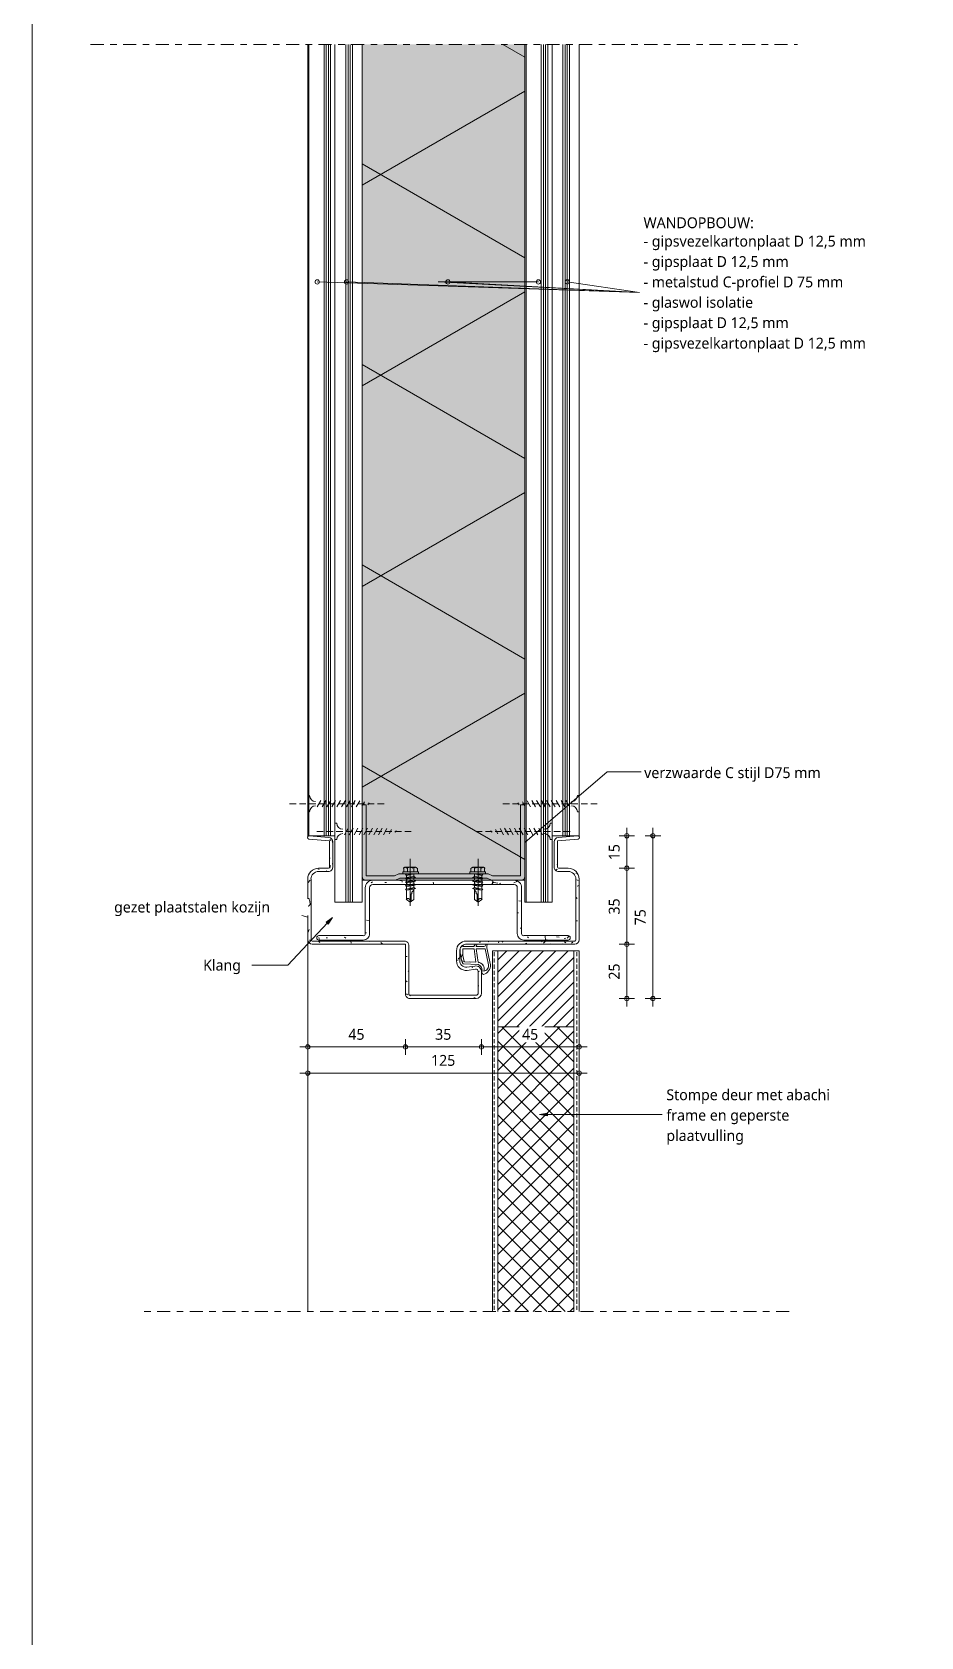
# Model space of a CAD drawing. Header units: millimetres. Extents: x 32900 to 38291, y -18988 to 4133.
# Drawn here: x 37280 to 37689, y -119 to 620 of the extents above; entities that cross this region are included whole.
import ezdxf

# ---------------------------------------------------------------- set-up
doc = ezdxf.new("R2010")
doc.units = ezdxf.units.MM
doc.linetypes.add('MV_center', pattern=[15, 6, -3, 3, -3])
doc.linetypes.add('MV_hidden_2', pattern=[4.5, 3, -1.5])
for name, color, linetype, lineweight in [('A-ANNO-DIMS', 211, 'Continuous', 13), ('A-ANNO-DIMS-2', 211, 'Continuous', 13), ('A-ANNO-IDEN', 131, 'Continuous', 18), ('A-ANNO-NOTE', 131, 'Continuous', 18), ('A-DETL', 90, 'Continuous', 13), ('A-DETL-GENF', 92, 'Continuous', 18), ('A-DETL-THIN', 151, 'Continuous', 18), ('G-ANNO-TEXT', 231, 'Continuous', 13), ('STANDARD', 50, 'Continuous', 25)]:
    doc.layers.add(name, color=color, linetype=linetype, lineweight=lineweight)
doc.styles.add('Segoe UI', font='segoeui.ttf', dxfattribs={"height": 5})
doc.styles.add('Segoe UI_B', font='segoeui.ttf', dxfattribs={"height": 5})
doc.dimstyles.new('2_5_mm_3', dxfattribs={"dimscale": 304.8, "dimtxt": 5.23682, "dimasz": 0.006562, "dimexe": 0.011811, "dimexo": 0.0625, "dimgap": 0.005906, "dimtad": 1, "dimdec": 0, "dimzin": 0, "dimdsep": 46, "dimtxsty": 'Segoe UI', "dimblk1": 'DOTBLANK', "dimblk2": 'DOTBLANK', "dimsah": 1, "dimcen": 0.09, "dimdle": 0.011811, "dimazin": 0, "dimtfac": 1, "dimtdec": 4, "dimtix": 1, "dimtmove": 0, "dimatfit": 3, "dimfxl": 0.011811, "dimfxlon": 1, "dimtvp": 1, "dimtfill": 1, "dimtolj": 1, "dimtzin": 0, "dimarcsym": 2})
pattern_1 = [(90, (4, 0), (-10, 6e-16), []), (90, (5, 0), (-10, 6e-16), []), (90, (6, 0), (-10, 6e-16), []), (90, (7, 0), (-10, 6e-16), [])]
pattern_2 = [(140, (239.35, -37519.975), (1.2751645, 14.5753163), [1.524, -16.764]), (85, (239.35, -37519.975), (-15.284905, -2.819562), [1.219, -13.411]), (190.451, (239.456, -37518.761), (-14.0098403, 11.7557137), [1.295, -14.247]), (136.184, (235.286, -37519.975), (3.363918, 21.686151), [2.286, -25.146]), (186.636, (235.566, -37518.168), (-19.79433, 18.99178), [1.943, -21.371]), (81.184, (235.286, -37519.975), (-19.794098, 18.992058), [1.829, -20.117]), (111, (236.302, -37517.943), (8.1815376, 12.129647), [1.524, -16.764]), (56, (236.302, -37517.943), (-14.7354297, 4.944224), [1.219, -13.411]), (161.451, (236.984, -37516.933), (-6.5539993, 17.073884), [1.295, -14.247]), (127.5, (239.35, -37519.975), (-6.7643278, 0.2472267), [0.67056, -12.578, 0.67056, -12.944, -13.462]), (127.5, (239.35, -37519.975), (-6.7643278, 0.2472267), [-26.863, 0.67056, -12.791]), (97.5, (239.35, -37519.975), (-8.0143116, 5.3456552), [0.67056, -7.092, 0.67056, -12.273, -5.131]), (97.5, (239.35, -37519.975), (-8.0143116, 5.3456552), [-20.706, 0.67056, -4.46]), (57.5, (239.35, -37524.507), (0.4581936, 10.8476471), [0.67056, -4.409, 0.67056, -15.179, -21.031]), (57.5, (239.35, -37524.507), (0.4581936, 10.8476471), [-20.93, 0.67056, -20.361]), (47.5, (239.35, -37526.539), (-2.0341877, 11.8507335), [0.67056, -5.933, 0.67056, -9.855, -14.935]), (47.5, (239.35, -37526.539), (-2.0341877, 11.8507335), [-17.13, 0.67056, -14.265])]
pattern_3 = [(90, (0, 0), (-3.81, 2e-16), []), (90, (1.905, 0), (-3.81, 2e-16), [1.905, -0.9525])]

# ---------------------------------------------------------------- blocks, each defined once
blk = doc.blocks.new('42 isolatie - Type 1-3788547-Details ziekenhuis Utiliteitsgebouw')
at = {"layer": 'A-DETL-GENF'}
blk.add_hatch(color=256, dxfattribs=at).paths.add_polyline_path([(0.28, 4.87), (0.28, 0.8), (385.11, 0.8), (385.11, 75.8), (0.28, 75.8), (0.28, 5.39)])
at = {"layer": 'A-DETL-GENF', "lineweight": 13}
h = blk.add_hatch(dxfattribs=at)
h.set_pattern_fill('FP_4', color=256, style=0, pattern_type=2)
h.set_pattern_definition([(60, (0, 0), (-69.282, 40), []), (120, (0, 0), (-69.282, -40), [])])
h.paths.add_polyline_path([(0.28, 4.87), (0.28, 0.8), (385.11, 0.8), (385.11, 75.8), (0.28, 75.8), (0.28, 5.39)])
at = {"layer": 'A-DETL-GENF'}
for p, q in [((385.11, 75.8), (0.28, 75.8)), ((0.28, 75.8), (0.28, 70.83)), ((0.28, 75.8), (0.28, 70.83)), ((0.28, 70.83), (0.28, 5.77)), ((0.28, 5.77), (0.28, 0.8)), ((0.28, 5.77), (0.28, 0.8)), ((0.28, 0.8), (385.11, 0.8))]:
    blk.add_line(p, q, dxfattribs=at)
blk = doc.blocks.new('00 stalendeurprofiel - schroefje_dwg-4337371-Details ziekenhuis Utiliteitsgebouw')
at = {"layer": 'STANDARD', "color": 130, "lineweight": 5}
for p, q in [((6.15, 69.32), (4.46, 69.32)), ((6.15, 67.63), (4.46, 67.63)), ((7.42, 68.48), (7, 65.09)), ((7.85, 68.05), (7, 64.67)), ((8.69, 68.05), (8.27, 64.67)), ((9.12, 68.48), (8.69, 63.82)), ((9.54, 68.05), (8.69, 64.67)), ((10.81, 68.05), (9.96, 64.67)), ((10.81, 68.48), (10.39, 63.82)), ((11.23, 68.05), (10.81, 64.67)), ((12.5, 68.05), (11.66, 64.67)), ((12.5, 68.48), (12.08, 63.82)), ((12.93, 68.05), (12.5, 64.67)), ((14.2, 68.05), (13.35, 64.67)), ((14.2, 68.48), (13.77, 63.82)), ((21.82, 66.36), (0.23, 66.36)), ((6.15, 64.67), (4.46, 64.67)), ((6.15, 62.97), (4.46, 62.97))]:
    blk.add_line(p, q, dxfattribs=at)
at = {"layer": 'STANDARD', "color": 130, "lineweight": 5, "flags": 128}
for points in [[(4.04, 63.82), (4.04, 66.36), (4.04, 68.48)], [(4.48, 69.52), (4.39, 69.44), (4.3, 69.35), (4.23, 69.25), (4.17, 69.15), (4.12, 69.04), (4.09, 68.92), (4.06, 68.8), (4.06, 68.67), (4.06, 68.55), (4.09, 68.43), (4.12, 68.31), (4.17, 68.2), (4.23, 68.1), (4.3, 68), (4.39, 67.91), (4.48, 67.83)], [(4.43, 68.05), (4.27, 67.69), (4.15, 67.32), (4.08, 66.94), (4.06, 66.56), (4.08, 66.17), (4.15, 65.79), (4.27, 65.42), (4.43, 65.06)], [(7, 64.24), (7, 64.67), (8.27, 64.67), (8.69, 63.82), (8.69, 64.67), (9.96, 64.67), (10.39, 63.82), (10.81, 64.67), (11.66, 64.67), (12.08, 63.82), (12.5, 64.67), (13.35, 64.67), (13.77, 63.82), (14.2, 64.67), (18.85, 64.67), (20.12, 66.36), (18.85, 68.05), (14.62, 68.05), (14.2, 68.48), (14.2, 68.05), (12.93, 68.05), (12.5, 68.48), (12.5, 68.05), (11.23, 68.05), (10.81, 68.48), (10.81, 68.05), (9.54, 68.05), (9.12, 68.48), (8.69, 68.05), (7.85, 68.05), (7.42, 68.48), (7, 68.05), (7, 66.78)], [(20.12, 66.36), (19.7, 65.94), (19.28, 65.94), (18.85, 65.94), (18.43, 65.94), (18.01, 65.94), (17.58, 65.94), (17.16, 65.94), (16.74, 65.94), (16.31, 65.94), (16.31, 65.51), (15.89, 65.51), (15.47, 65.51), (15.04, 65.09), (14.62, 64.67), (14.2, 64.67), (14.62, 68.05)], [(18.82, 68.21), (18.71, 68.1), (18.62, 67.98), (18.55, 67.85), (18.5, 67.72), (18.46, 67.57), (18.45, 67.42), (18.46, 67.27), (18.49, 67.12), (18.54, 66.98), (18.61, 66.85), (18.69, 66.73), (18.8, 66.62), (18.91, 66.53), (19.04, 66.45), (19.18, 66.4), (19.33, 66.36)], [(4.48, 64.86), (4.39, 64.78), (4.3, 64.69), (4.23, 64.6), (4.17, 64.49), (4.12, 64.38), (4.09, 64.26), (4.06, 64.14), (4.06, 64.02), (4.06, 63.89), (4.09, 63.77), (4.12, 63.66), (4.17, 63.54), (4.23, 63.44), (4.3, 63.34), (4.39, 63.25), (4.48, 63.17)]]:
    blk.add_lwpolyline(points, dxfattribs=at)
blk.add_lwpolyline([(6.15, 62.55), (7, 62.55), (7, 69.75), (6.15, 69.75)], close=True, dxfattribs=at)
blk = doc.blocks.new('00 stalendeurprofiel - 00_DI_stalendeurprofiel-V34-Details ziekenhuis Utiliteitsgebouw')
at = {"layer": 'A-DETL-GENF', "lineweight": 13}
h = blk.add_hatch(dxfattribs=at)
h.set_pattern_fill('FP_35', color=256, style=0, pattern_type=2)
h.set_pattern_definition(pattern_2)
h.paths.add_polyline_path([(64.5, -66.51), (64.5, -36), (64.42, -35.35), (64.17, -34.75), (63.77, -34.23), (63.25, -33.83), (62.65, -33.59), (62, -33.5), (51.9, -33.51), (51.36, -33.58), (50.76, -33.83), (50.25, -34.22), (49.85, -34.72), (49.6, -35.31), (49.5, -35.95), (49.57, -36.59), (50.05, -40.24), (50.02, -40.95), (49.84, -41.63), (49.49, -42.25), (49.01, -42.77), (48.43, -43.17), (47.76, -43.42), (47.06, -43.5), (42.5, -43.5), (41.72, -43.4), (40.93, -43.04), (40.54, -42.77), (40.12, -42.33), (39.83, -41.82), (39.6, -41.28), (39.5, -40.5), (39.5, 9.5), (39.43, 10.02), (39.23, 10.5), (38.91, 10.91), (38.5, 11.23), (38.02, 11.43), (37.5, 11.5), (9.5, 11.5), (8.21, 11.33), (7, 10.83), (5.96, 10.04), (5.17, 9), (4.67, 7.79), (4.5, 6.5), (4.48, 1.87), (4.43, 1.75), (4.35, 1.64), (4.25, 1.57), (4.13, 1.52), (4, 1.5), (-8.15, 1.5), (-8.95, 10.99), (-9.01, 11.16), (-9.1, 11.32), (-9.24, 11.45), (-9.4, 11.54), (-9.57, 11.58), (-9.76, 11.59), (-9.94, 11.55), (-10.1, 11.47), (-10.24, 11.35), (-10.34, 11.2), (-10.41, 11.03), (-10.43, 10.85), (-9.68, 1.8), (-9.57, 1.32), (-9.35, 0.89), (-9.03, 0.52), (-8.63, 0.24), (-8.18, 0.06), (-7.69, 0), (4, 0), (4.52, 0.07), (5, 0.27), (5.41, 0.59), (5.73, 1), (5.93, 1.48), (6, 2), (6, 6.5), (6.12, 7.41), (6.47, 8.25), (7.03, 8.97), (7.75, 9.53), (8.59, 9.88), (9.5, 10), (37.63, 9.98), (37.75, 9.93), (37.85, 9.85), (37.93, 9.75), (37.98, 9.63), (38, 9.5), (38, -40.5), (38.15, -41.66), (38.6, -42.75), (39.32, -43.68), (40.25, -44.4), (41.34, -44.85), (42.5, -45), (47.06, -45), (48.11, -44.87), (49.11, -44.51), (49.99, -43.92), (50.7, -43.14), (51.22, -42.21), (51.5, -41.19), (51.54, -40.13), (51, -36.06), (51.02, -35.83), (51.08, -35.6), (51.2, -35.4), (51.36, -35.23), (51.55, -35.11), (51.77, -35.03), (52.17, -35), (62, -35), (62.26, -35.03), (62.5, -35.13), (62.71, -35.29), (62.86, -35.5), (62.96, -35.74), (63, -36), (62.98, -66.64), (62.93, -66.76), (62.85, -66.86), (62.75, -66.94), (62.63, -66.99), (62.5, -67), (39.99, -67), (39.55, -67.05), (39.13, -67.2), (38.76, -67.43), (38.44, -67.73), (38.2, -68.1), (38.04, -68.51), (38.02, -111.62), (37.97, -111.75), (37.89, -111.86), (37.78, -111.94), (37.66, -111.99), (37.52, -112.01), (9.5, -112.01), (8.6, -111.89), (7.75, -111.54), (7.02, -110.98), (6.47, -110.26), (6.12, -109.41), (6, -108.51), (6, -104), (5.93, -103.48), (5.73, -103), (5.41, -102.59), (5, -102.27), (4.52, -102.07), (4, -102), (-7.69, -102), (-8.18, -102.06), (-8.63, -102.24), (-9.03, -102.52), (-9.35, -102.89), (-9.57, -103.32), (-9.68, -103.8), (-10.43, -112.85), (-10.41, -113.03), (-10.34, -113.2), (-10.24, -113.35), (-10.1, -113.47), (-9.94, -113.55), (-9.76, -113.59), (-9.57, -113.58), (-9.4, -113.54), (-9.24, -113.45), (-9.1, -113.32), (-9.01, -113.16), (-8.95, -112.99), (-8.15, -103.5), (4.13, -103.52), (4.25, -103.57), (4.35, -103.65), (4.43, -103.75), (4.48, -103.87), (4.5, -104), (4.5, -108.5), (4.67, -109.79), (5.17, -111), (5.96, -112.04), (7, -112.83), (8.21, -113.33), (9.5, -113.5), (37.5, -113.5), (38.02, -113.43), (38.5, -113.23), (38.91, -112.91), (39.23, -112.5), (39.43, -112.02), (39.5, -111.5), (39.5, -68.51), (62.5, -68.51), (63.02, -68.44), (63.5, -68.24), (63.91, -67.93), (64.23, -67.51), (64.43, -67.03)])
h = blk.add_hatch(dxfattribs=at)
h.set_pattern_fill('FP_35', color=256, style=0, pattern_type=2)
h.set_pattern_definition(pattern_2)
h.paths.add_polyline_path([(37.54, -14.05), (37.54, 6.36), (37.51, 6.62), (37.41, 6.86), (37.25, 7.07), (37.04, 7.23), (36.8, 7.33), (36.54, 7.36), (36.29, 7.33), (36.04, 7.23), (35.84, 7.07), (35.68, 6.86), (35.58, 6.62), (35.54, 6.36), (35.54, -14.05), (35.51, -14.3), (35.42, -14.53), (35.27, -14.72), (35.07, -14.87), (34.84, -14.97), (34.6, -15), (13.47, -15), (12.51, -15.15), (11.74, -15.47), (11.02, -16.02), (10.47, -16.74), (10.12, -17.57), (10, -18.47), (10, -83.53), (10.12, -84.43), (10.47, -85.26), (11.02, -85.98), (11.74, -86.53), (12.57, -86.88), (13.47, -87), (34.6, -87), (34.84, -87.03), (35.07, -87.13), (35.27, -87.28), (35.42, -87.47), (35.51, -87.7), (35.54, -87.95), (35.54, -108.36), (35.58, -108.62), (35.68, -108.86), (35.84, -109.07), (36.04, -109.23), (36.29, -109.33), (36.54, -109.36), (36.8, -109.33), (37.04, -109.23), (37.25, -109.07), (37.41, -108.86), (37.51, -108.62), (37.54, -108.36), (37.54, -87.95), (37.44, -87.18), (37.15, -86.47), (36.68, -85.86), (36.07, -85.39), (35.36, -85.1), (34.6, -85), (13.47, -85), (13.09, -84.95), (12.74, -84.8), (12.43, -84.57), (12.2, -84.26), (12.05, -83.91), (12, -83.53), (12, -18.47), (12.05, -18.09), (12.2, -17.74), (12.43, -17.43), (12.74, -17.2), (13.09, -17.05), (13.47, -17), (34.6, -17), (35.36, -16.9), (36.07, -16.61), (36.68, -16.14), (37.15, -15.53), (37.44, -14.82)])
h = blk.add_hatch(dxfattribs=at)
h.set_pattern_fill('FP_35', color=256, style=0, pattern_type=2)
h.set_pattern_definition(pattern_2)
h.paths.add_polyline_path([(53.41, -32.57), (52.92, -31.5), (52.17, -30.58), (51.21, -29.89), (50.11, -29.47), (48.93, -29.35), (41.19, -31.08), (40.74, -31.11), (40.3, -31.05), (39.88, -30.9), (39.5, -30.66), (39.5, -31.45), (39.75, -31.47), (40, -31.55), (40.21, -31.68), (40.38, -31.87), (40.5, -32.1), (40.56, -32.34), (40.56, -35.89), (39.5, -35.46), (39.5, -36.28), (40.56, -37.08), (40.56, -42.05), (39.81, -41.82), (40.12, -42.33), (40.54, -42.77), (41.03, -43.12), (41.59, -43.36), (43.38, -43.32), (45.14, -43.08), (46.85, -42.64), (48.52, -41.99), (48.84, -35.04), (49.08, -34.48), (49.44, -34), (49.91, -33.61), (50.46, -33.35), (51.05, -33.23), (51.66, -33.25), (51.9, -33.39), (52.17, -33.47), (52.45, -33.47), (52.73, -33.41), (52.97, -33.27), (53.18, -33.08), (53.33, -32.84)])
h.paths.add_polyline_path([(51.9, -32.38), (51.1, -32.24), (50.29, -32.3), (49.53, -32.55), (48.85, -32.99), (48.3, -33.59), (47.92, -34.3), (47.73, -35.09), (41.61, -35.93), (41.61, -31.87), (48.92, -30.28), (49.51, -30.22), (50.08, -30.31), (50.63, -30.52), (51.1, -30.86), (51.49, -31.3), (51.76, -31.82)])
h.paths.add_polyline_path([(47.76, -36.09), (47.56, -41.37), (44.62, -42.03), (41.61, -42.1), (41.61, -36.94)])
at = {"layer": 'A-DETL-GENF'}
for p, q in [((-10.43, 10.85), (-9.68, 1.8)), ((-8.15, 1.5), (-8.95, 10.99)), ((37.5, 11.5), (9.5, 11.5)), ((9.5, 10), (37.5, 10)), ((38, 9.5), (38, -40.5)), ((39.5, -30.66), (39.5, 9.5)), ((4, 1.5), (-8.15, 1.5)), ((4.5, 6.5), (4.5, 2)), ((6, 2), (6, 6.5)), ((35.54, 6.36), (35.54, -14.05)), ((37.54, -14.05), (37.54, 6.36)), ((-7.69, 0), (4, 0)), ((10, -18.47), (10, -83.53)), ((12, -83.53), (12, -18.47)), ((34.6, -15), (13.47, -15)), ((13.47, -17), (34.6, -17)), ((48.93, -29.35), (41.19, -31.08)), ((39.5, -30.66), (39.5, -31.45)), ((39.5, -35.46), (39.5, -31.45)), ((40.56, -35.89), (39.5, -35.46)), ((39.5, -35.46), (39.5, -36.28)), ((39.5, -40.5), (39.5, -36.28)), ((39.5, -36.28), (40.56, -37.08)), ((40.56, -32.34), (40.56, -35.89)), ((41.61, -31.87), (48.92, -30.28)), ((41.61, -35.93), (41.61, -31.87)), ((47.73, -35.09), (41.61, -35.93)), ((41.61, -36.94), (47.76, -36.09)), ((41.61, -42.1), (41.61, -36.94)), ((47.76, -36.09), (47.56, -41.37)), ((48.52, -41.99), (48.84, -35.04)), ((49.57, -36.59), (50.05, -40.24)), ((51.54, -40.13), (51.04, -36.29)), ((52.17, -33.5), (52, -33.5)), ((52, -35), (62, -35)), ((62, -33.5), (52.45, -33.5)), ((63, -36), (63, -66.51)), ((64.5, -66.51), (64.5, -36)), ((40.56, -42.05), (39.81, -41.82)), ((40.56, -37.08), (40.56, -42.05)), ((47.06, -43.5), (42.5, -43.5)), ((42.5, -45), (47.06, -45)), ((38.04, -68.51), (38.04, -111.49)), ((39.5, -111.5), (39.5, -68.51)), ((39.5, -68.51), (62.5, -68.51)), ((62.5, -67), (39.99, -67)), ((34.6, -85), (13.47, -85)), ((13.47, -87), (34.6, -87)), ((35.54, -87.95), (35.54, -108.36)), ((37.54, -108.36), (37.54, -87.95)), ((4, -102), (-7.69, -102)), ((-9.68, -103.8), (-10.43, -112.85)), ((-8.95, -112.99), (-8.15, -103.5)), ((-8.15, -103.5), (4, -103.5)), ((4.5, -104), (4.5, -108.5)), ((6, -108.51), (6, -104)), ((37.52, -112.01), (9.5, -112.01)), ((9.5, -113.5), (37.5, -113.5))]:
    blk.add_line(p, q, dxfattribs=at)
for centre, radius, start, end in [((-9.68, 10.84), 0.75, 11.2589, 179.72035), ((9.5, 6.5), 5, 90, 180), ((9.5, 6.5), 3.5, 90, 180), ((37.5, 9.5), 2, 0, 90), ((37.5, 9.5), 0.5, 360, 90), ((-7.69, 2), 2, 185.71059, 270), ((4, 2), 0.5, 270, 360), ((4, 2), 2, 270, 0), ((36.54, 6.36), 1, 0, 180), ((34.6, -14.05), 2.95, 270, 0), ((34.6, -14.05), 0.947, 270, 0), ((13.47, -18.47), 3.47, 90, 180), ((13.47, -18.47), 1.47, 90, 180), ((49.05, -33.91), 4.57, 17.07041, 91.46969), ((40.82, -28.93), 2.18, 232.59968, 279.76537), ((39.57, -32.44), 0.992, 5.80308, 94.19692), ((50.92, -35.45), 3.21, 72.40193, 173.56645), ((51.27, -35.75), 2.53, 81.28585, 163.7536), ((49.45, -32.69), 2.47, 7.08808, 102.26005), ((52, -36), 2.5, 90, 193.70562), ((52, -36), 1, 90, 196.62578), ((52.34, -32.39), 1.09, 231.78994, 350.16059), ((62, -36), 2.5, 0, 90), ((62, -36), 0.999, 360, 90), ((42.5, -40.5), 4.5, 180, 270), ((42.5, -40.5), 3, 180, 210), ((42.5, -40.5), 3, 206.08131, 252.33086), ((42.5, -40.5), 3, 225, 228.89412), ((42.5, -40.5), 3, 240, 240.72518), ((42.5, -40.5), 3, 252.21987, 270), ((42.18, -28.1), 15.27, 267.7703, 294.52445), ((42.74, -26.89), 15.26, 265.75125, 288.40142), ((47.06, -40.5), 4.5, 270, 4.76851), ((47.06, -40.5), 3, 270, 5), ((62.5, -66.51), 0.497, 270, 0), ((39.99, -69.02), 2.01, 90, 165.52254), ((62.5, -66.51), 2, 270, 0), ((13.47, -83.53), 3.47, 180, 270), ((13.47, -83.53), 1.47, 180, 270), ((34.6, -87.95), 2.95, 360, 90), ((34.6, -87.95), 0.947, 0, 90), ((-7.69, -104), 2, 90, 174.28397), ((4, -104), 2, 360, 90), ((4, -104), 0.5, 0, 90), ((9.5, -108.5), 5, 180, 270), ((9.5, -108.51), 3.51, 180, 270), ((36.54, -108.36), 1, 180, 360), ((-9.68, -112.84), 0.75, 180.27965, 348.7411), ((37.5, -111.5), 2, 270, 360), ((37.52, -111.49), 0.521, 270, 360)]:
    blk.add_arc(centre, radius, start, end, dxfattribs=at)
blk.add_blockref('00 stalendeurprofiel - schroefje_dwg-4337371-Details ziekenhuis Utiliteitsgebouw', (0, -101.38))
at = {"extrusion": (0, 0, -1), "zscale": -1, "rotation": 180}
blk.add_blockref('00 stalendeurprofiel - schroefje_dwg-4337371-Details ziekenhuis Utiliteitsgebouw', (0, 0), dxfattribs=at)
blk = doc.blocks.new('00 msprofiel - 75-V6-Details ziekenhuis Utiliteitsgebouw')
at = {"layer": 'A-DETL-GENF'}
for p, q in [((1.72, 37.5), (34.63, 37.5)), ((34.63, 37.5), (34.63, 35.54)), ((0, 22.1), (0, 35.78)), ((34.63, 35.54), (1.96, 35.54)), ((1.96, 35.54), (1.96, 22.56)), ((1.96, 22.56), (2.95, 20.6)), ((0.98, 20.13), (0, 22.1)), ((0.98, -20.13), (0.98, 20.13)), ((2.95, 20.6), (2.95, -20.6)), ((0.98, -20.13), (0, -22.1)), ((0, -22.1), (0, -35.78)), ((1.96, -22.56), (2.95, -20.6)), ((1.96, -35.54), (1.96, -22.56)), ((34.63, -35.54), (1.96, -35.54)), ((34.63, -37.5), (34.63, -35.54)), ((1.72, -37.5), (34.63, -37.5))]:
    blk.add_line(p, q, dxfattribs=at)
for centre, start, end in [((1.72, 35.78), 90, 180), ((1.72, -35.78), 180, 270)]:
    blk.add_arc(centre, 1.72, start, end, dxfattribs=at)
blk = doc.blocks.new('NLRS_00_DI_maskeer - Type 1-4234889-Details ziekenhuis Utiliteitsgebouw')
at = {"layer": 'A-DETL-GENF', "linetype": 'MV_center'}
blk.add_line((225.5, 0), (-100, 0), dxfattribs=at)
blk = doc.blocks.new('NLRS_00_DI_maskeer - Type 1-4234800-Details ziekenhuis Utiliteitsgebouw')
at = {"layer": 'A-DETL-GENF', "linetype": 'MV_center'}
blk.add_line((-100, 0), (200, 0), dxfattribs=at)
blk = doc.blocks.new('DIMBLOCK657-Details ziekenhuis Utiliteitsgebouw')
at = {"layer": 'A-ANNO-DIMS-2'}
for p, q in [((37406.48, 152.55), (37406.48, 156.15)), ((37451.46, 152.55), (37451.46, 156.15)), ((37402.88, 152.55), (37451.46, 152.55)), ((37406.48, 152.55), (37406.48, 148.95)), ((37451.46, 152.55), (37451.46, 148.95))]:
    blk.add_line(p, q, dxfattribs=at)
for centre in [(37406.48, 152.55), (37451.46, 152.55)]:
    blk.add_circle(centre, 1, dxfattribs=at)
at = {"layer": 'A-ANNO-DIMS-2', "color": 0, "insert": (37425.16, 160.88), "char_height": 5, "width": 9.1406, "attachment_point": 1, "line_spacing_factor": 1.142579, "style": 'Segoe UI', "bg_fill": 3, "box_fill_scale": 1.25, "bg_fill_color": 9, "bg_fill_true_color": 13158600, "bg_fill_transparency": 0}
blk.add_mtext('45', dxfattribs=at)
blk = doc.blocks.new('_DotBlank')
at = {"color": 0, "linetype": 'ByBlock', "lineweight": -2}
blk.add_line((-0.5, 0), (-1, 0), dxfattribs=at)
blk.add_circle((0, 0), 0.5, dxfattribs=at)
blk = doc.blocks.new('DIMBLOCK658-Details ziekenhuis Utiliteitsgebouw')
at = {"layer": 'A-ANNO-DIMS-2'}
for p, q in [((37451.46, 152.55), (37451.46, 156.15)), ((37486.48, 152.55), (37486.48, 156.15)), ((37451.46, 152.55), (37486.48, 152.55)), ((37451.46, 152.55), (37451.46, 148.95)), ((37486.48, 152.55), (37486.48, 148.95))]:
    blk.add_line(p, q, dxfattribs=at)
for centre in [(37451.46, 152.55), (37486.48, 152.55)]:
    blk.add_circle(centre, 1, dxfattribs=at)
at = {"layer": 'A-ANNO-DIMS-2', "color": 0, "insert": (37465.16, 160.88), "char_height": 5, "width": 9.1406, "attachment_point": 1, "line_spacing_factor": 1.142579, "style": 'Segoe UI', "bg_fill": 3, "box_fill_scale": 1.25, "bg_fill_color": 9, "bg_fill_true_color": 13158600, "bg_fill_transparency": 0}
blk.add_mtext('35', dxfattribs=at)
blk = doc.blocks.new('DIMBLOCK659-Details ziekenhuis Utiliteitsgebouw')
at = {"layer": 'A-ANNO-DIMS-2'}
for p, q in [((37486.48, 152.55), (37486.48, 156.15)), ((37531.48, 152.55), (37531.48, 156.15)), ((37486.48, 152.55), (37535.08, 152.55)), ((37486.48, 152.55), (37486.48, 148.95)), ((37531.48, 152.55), (37531.48, 148.95))]:
    blk.add_line(p, q, dxfattribs=at)
for centre in [(37486.48, 152.55), (37531.48, 152.55)]:
    blk.add_circle(centre, 1, dxfattribs=at)
at = {"layer": 'A-ANNO-DIMS-2', "color": 0, "insert": (37505.17, 160.88), "char_height": 5, "width": 9.1406, "attachment_point": 1, "line_spacing_factor": 1.142579, "style": 'Segoe UI', "bg_fill": 3, "box_fill_scale": 1.25, "bg_fill_color": 9, "bg_fill_true_color": 13158600, "bg_fill_transparency": 0}
blk.add_mtext('45', dxfattribs=at)
blk = doc.blocks.new('DIMBLOCK660-Details ziekenhuis Utiliteitsgebouw')
at = {"layer": 'A-ANNO-DIMS-2'}
for p, q in [((37553.43, 199.85), (37549.83, 199.85)), ((37553.43, 171.25), (37553.43, 199.85)), ((37553.43, 199.85), (37557.03, 199.85)), ((37553.43, 174.85), (37549.83, 174.85)), ((37553.43, 174.85), (37557.03, 174.85))]:
    blk.add_line(p, q, dxfattribs=at)
for centre in [(37553.43, 199.85), (37553.43, 174.85)]:
    blk.add_circle(centre, 1, dxfattribs=at)
at = {"layer": 'A-ANNO-DIMS-2', "color": 0, "insert": (37545.1, 183.54), "char_height": 5, "width": 9.1406, "attachment_point": 1, "rotation": 90, "line_spacing_factor": 1.142579, "style": 'Segoe UI', "bg_fill": 3, "box_fill_scale": 1.25, "bg_fill_color": 9, "bg_fill_true_color": 13158600, "bg_fill_transparency": 0}
blk.add_mtext('25', dxfattribs=at)
blk = doc.blocks.new('DIMBLOCK661-Details ziekenhuis Utiliteitsgebouw')
at = {"layer": 'A-ANNO-DIMS-2'}
for p, q in [((37553.43, 234.85), (37549.83, 234.85)), ((37553.43, 199.85), (37553.43, 234.85)), ((37553.43, 234.85), (37557.03, 234.85)), ((37553.43, 199.85), (37549.83, 199.85)), ((37553.43, 199.85), (37557.03, 199.85))]:
    blk.add_line(p, q, dxfattribs=at)
for centre in [(37553.43, 234.85), (37553.43, 199.85)]:
    blk.add_circle(centre, 1, dxfattribs=at)
at = {"layer": 'A-ANNO-DIMS-2', "color": 0, "insert": (37545.1, 213.54), "char_height": 5, "width": 9.1406, "attachment_point": 1, "rotation": 90, "line_spacing_factor": 1.142579, "style": 'Segoe UI', "bg_fill": 3, "box_fill_scale": 1.25, "bg_fill_color": 9, "bg_fill_true_color": 13158600, "bg_fill_transparency": 0}
blk.add_mtext('35', dxfattribs=at)
blk = doc.blocks.new('DIMBLOCK662-Details ziekenhuis Utiliteitsgebouw')
at = {"layer": 'A-ANNO-DIMS-2'}
for p, q in [((37553.43, 234.85), (37553.43, 253.45)), ((37553.43, 249.85), (37549.83, 249.85)), ((37553.43, 249.85), (37557.03, 249.85)), ((37553.43, 234.85), (37549.83, 234.85)), ((37553.43, 234.85), (37557.03, 234.85))]:
    blk.add_line(p, q, dxfattribs=at)
for centre in [(37553.43, 249.85), (37553.43, 234.85)]:
    blk.add_circle(centre, 1, dxfattribs=at)
at = {"layer": 'A-ANNO-DIMS-2', "color": 0, "insert": (37545.1, 238.54), "char_height": 5, "width": 9.1406, "attachment_point": 1, "rotation": 90, "line_spacing_factor": 1.142579, "style": 'Segoe UI', "bg_fill": 3, "box_fill_scale": 1.25, "bg_fill_color": 9, "bg_fill_true_color": 13158600, "bg_fill_transparency": 0}
blk.add_mtext('15', dxfattribs=at)
blk = doc.blocks.new('DIMBLOCK663-Details ziekenhuis Utiliteitsgebouw')
at = {"layer": 'A-ANNO-DIMS-2'}
for p, q in [((37565.43, 253.45), (37565.43, 171.25)), ((37565.43, 249.85), (37561.83, 249.85)), ((37565.43, 249.85), (37569.03, 249.85)), ((37565.43, 174.85), (37561.83, 174.85)), ((37565.43, 174.85), (37569.03, 174.85))]:
    blk.add_line(p, q, dxfattribs=at)
for centre in [(37565.43, 249.85), (37565.43, 174.85)]:
    blk.add_circle(centre, 1, dxfattribs=at)
at = {"layer": 'A-ANNO-DIMS-2', "color": 0, "insert": (37557.1, 208.54), "char_height": 5, "width": 9.1406, "attachment_point": 1, "rotation": 90, "line_spacing_factor": 1.142579, "style": 'Segoe UI', "bg_fill": 3, "box_fill_scale": 1.25, "bg_fill_color": 9, "bg_fill_true_color": 13158600, "bg_fill_transparency": 0}
blk.add_mtext('75', dxfattribs=at)
blk = doc.blocks.new('DIMBLOCK664-Details ziekenhuis Utiliteitsgebouw')
at = {"layer": 'A-ANNO-DIMS-2'}
for p, q in [((37402.88, 140.55), (37535.08, 140.55)), ((37406.48, 140.55), (37406.48, 144.15)), ((37406.48, 140.55), (37406.48, 136.95)), ((37531.48, 140.55), (37531.48, 144.15)), ((37531.48, 140.55), (37531.48, 136.95))]:
    blk.add_line(p, q, dxfattribs=at)
for centre in [(37406.48, 140.55), (37531.48, 140.55)]:
    blk.add_circle(centre, 1, dxfattribs=at)
at = {"layer": 'A-ANNO-DIMS-2', "color": 0, "insert": (37463.26, 148.88), "char_height": 5, "width": 13.7109, "attachment_point": 1, "line_spacing_factor": 1.142579, "style": 'Segoe UI', "bg_fill": 3, "box_fill_scale": 1.25, "bg_fill_color": 9, "bg_fill_true_color": 13158600, "bg_fill_transparency": 0}
blk.add_mtext('125', dxfattribs=at)

msp = doc.modelspace()

# ---------------------------------------------------------------- hatches: boundary and pattern name
at = {"layer": 'A-ANNO-NOTE'}
msp.add_hatch(color=256, dxfattribs=at).paths.add_polyline_path([(37513.25, 121.49), (37516.85, 120.86), (37516.85, 122.13)])
at = {"layer": 'A-DETL-GENF', "lineweight": 13}
h = msp.add_hatch(dxfattribs=at)
h.set_pattern_fill('FP_2', color=254, style=0, pattern_type=2)
h.set_pattern_definition(pattern_1)
h.paths.add_polyline_path([(37406.48, 249.85), (37418.98, 249.85), (37418.98, 614.18), (37406.48, 614.18), (37406.48, 334.42)])
h = msp.add_hatch(dxfattribs=at)
h.set_pattern_fill('FP_2', color=254, style=0, pattern_type=2)
h.set_pattern_definition(pattern_1)
h.paths.add_polyline_path([(37418.98, 219.18), (37431.48, 219.18), (37431.48, 614.18), (37418.98, 614.18), (37418.98, 235)])
h = msp.add_hatch(dxfattribs=at)
h.set_pattern_fill('FP_2', color=254, style=0, pattern_type=2)
h.set_pattern_definition(pattern_1)
h.paths.add_polyline_path([(37506.48, 219.18), (37518.98, 219.18), (37518.98, 614.18), (37506.48, 614.18), (37506.48, 235)])
h = msp.add_hatch(dxfattribs=at)
h.set_pattern_fill('FP_2', color=254, style=0, pattern_type=2)
h.set_pattern_definition(pattern_1)
h.paths.add_polyline_path([(37518.98, 249.85), (37531.48, 249.85), (37531.48, 614.18), (37518.98, 614.18), (37518.98, 334.42)])
h = msp.add_hatch(dxfattribs=at)
h.set_pattern_fill('FP_8', color=250, style=0, pattern_type=2)
h.set_pattern_definition(pattern_3)
h.paths.add_polyline_path([(37493.98, 30.79), (37493.98, 196.85), (37491.48, 196.85), (37491.48, 30.79)])
h = msp.add_hatch(dxfattribs=at)
h.set_pattern_fill('FP_7', color=254, style=0, pattern_type=2)
h.set_pattern_definition([(45, (0, 0), (-2.82842712, 2.82842712), [])])
h.paths.add_polyline_path([(37528.98, 161.85), (37528.98, 196.85), (37493.98, 196.85), (37493.98, 161.85), (37504.83, 161.85)])
h = msp.add_hatch(dxfattribs=at)
h.set_pattern_fill('FP_8', color=250, style=0, pattern_type=2)
h.set_pattern_definition(pattern_3)
h.paths.add_polyline_path([(37531.48, 30.79), (37531.48, 196.85), (37528.98, 196.85), (37528.98, 30.79)])
h = msp.add_hatch(dxfattribs=at)
h.set_pattern_fill('FP_10', color=254, style=0, pattern_type=2)
h.set_pattern_definition([(45, (0, 0), (-4.2426407, 4.2426407), []), (135, (0, 0), (-4.2426407, -4.2426407), [])])
h.paths.add_polyline_path([(37493.98, 30.79), (37528.98, 30.79), (37528.98, 161.85), (37493.98, 161.85), (37493.98, 135.59)])
at = {"layer": 'G-ANNO-TEXT'}
msp.add_hatch(color=7, dxfattribs=at).paths.add_polyline_path([(37417.9, 212.13), (37414.97, 209.95), (37415.89, 209.08)])

# ---------------------------------------------------------------- linework, layer by layer
at = {"layer": 'A-ANNO-IDEN'}
for p, q in [((37506.48, 246.67), (37544.37, 279.2)), ((37544.37, 279.2), (37560.62, 279.2)), ((37406.39, 212.32), (37390.17, 217.32))]:
    msp.add_line(p, q, dxfattribs=at)
at = {"layer": 'A-ANNO-NOTE'}
for p, q in [((37410.82, 504.85), (37559.2, 500.01)), ((37424.32, 504.85), (37559.2, 500.01)), ((37466.59, 504.85), (37559.2, 500.01)), ((37512.7, 504.85), (37466.59, 504.85)), ((37471.05, 504.85), (37559.2, 500.01)), ((37525.98, 504.85), (37559.2, 500.01)), ((37516.85, 122.13), (37513.25, 121.49)), ((37513.25, 121.49), (37516.85, 120.86)), ((37513.25, 121.49), (37569.72, 121.49)), ((37516.85, 120.86), (37516.85, 122.13))]:
    msp.add_line(p, q, dxfattribs=at)
for centre in [(37410.82, 504.85), (37424.32, 504.85), (37471.05, 504.85), (37512.7, 504.85), (37525.98, 504.85)]:
    msp.add_circle(centre, 1, dxfattribs=at)
at = {"layer": 'A-DETL', "lineweight": 18}
for p, q in [((37279.51, 3651.86), (37279.51, -18988.14)), ((37406.48, 209.85), (37406.48, 30.79))]:
    msp.add_line(p, q, dxfattribs=at)
at = {"layer": 'A-DETL'}
for p, q in [((37406.48, 268.34), (37406.48, 260.84)), ((37406.48, 268.34), (37407.33, 268.34)), ((37410.83, 263.09), (37412.56, 266.09)), ((37413.08, 263.09), (37414.81, 266.09)), ((37415.33, 263.09), (37417.06, 266.09)), ((37417.58, 263.09), (37419.31, 266.09)), ((37419.83, 263.09), (37421.56, 266.09)), ((37422.08, 263.09), (37423.81, 266.09)), ((37424.33, 263.09), (37426.06, 266.09)), ((37426.58, 263.09), (37428.31, 266.09)), ((37511.38, 263.09), (37509.64, 266.09)), ((37513.63, 263.09), (37511.89, 266.09)), ((37515.88, 263.09), (37514.14, 266.09)), ((37518.13, 263.09), (37516.39, 266.09)), ((37520.38, 263.09), (37518.64, 266.09)), ((37522.63, 263.09), (37520.89, 266.09)), ((37524.88, 263.09), (37523.14, 266.09)), ((37527.13, 263.09), (37525.39, 266.09)), ((37531.48, 268.34), (37530.63, 268.34)), ((37531.48, 268.34), (37531.48, 260.84)), ((37406.48, 260.84), (37407.33, 260.84)), ((37428.83, 263.09), (37430.43, 265.88)), ((37431.43, 263.51), (37432.54, 265.44)), ((37434.16, 264.08), (37434.68, 264.99)), ((37503.79, 264.08), (37503.27, 264.99)), ((37506.52, 263.51), (37505.41, 265.44)), ((37509.13, 263.09), (37507.52, 265.88)), ((37531.48, 260.84), (37530.63, 260.84)), ((37418.98, 255.56), (37418.98, 248.06)), ((37418.98, 255.56), (37419.83, 255.56)), ((37423.33, 250.31), (37425.06, 253.31)), ((37425.58, 250.31), (37427.31, 253.31)), ((37427.83, 250.31), (37429.56, 253.31)), ((37430.08, 250.31), (37431.81, 253.31)), ((37432.33, 250.31), (37434.06, 253.31)), ((37434.58, 250.31), (37436.31, 253.31)), ((37436.83, 250.31), (37438.56, 253.31)), ((37439.08, 250.31), (37440.81, 253.31)), ((37441.33, 250.31), (37442.93, 253.1)), ((37443.93, 250.73), (37445.04, 252.66)), ((37446.66, 251.3), (37447.18, 252.21)), ((37491.29, 251.3), (37490.77, 252.21)), ((37494.02, 250.73), (37492.91, 252.66)), ((37496.63, 250.31), (37495.02, 253.1)), ((37498.88, 250.31), (37497.14, 253.31)), ((37501.13, 250.31), (37499.39, 253.31)), ((37503.38, 250.31), (37501.64, 253.31)), ((37505.63, 250.31), (37503.89, 253.31)), ((37507.88, 250.31), (37506.14, 253.31)), ((37510.13, 250.31), (37508.39, 253.31)), ((37512.38, 250.31), (37510.64, 253.31)), ((37514.63, 250.31), (37512.89, 253.31)), ((37518.98, 255.56), (37518.13, 255.56)), ((37518.98, 255.56), (37518.98, 248.06)), ((37418.98, 248.06), (37419.83, 248.06)), ((37518.98, 248.06), (37518.13, 248.06))]:
    msp.add_line(p, q, dxfattribs=at)
at = {"layer": 'A-DETL', "linetype": 'MV_hidden_2'}
for p, q in [((37398.12, 264.59), (37443.12, 264.59)), ((37539.83, 264.59), (37494.83, 264.59)), ((37410.62, 251.81), (37455.62, 251.81)), ((37527.33, 251.81), (37482.33, 251.81))]:
    msp.add_line(p, q, dxfattribs=at)
at = {"layer": 'A-DETL'}
for centre, start, end in [((37410.08, 268.34), 180, 270), ((37527.88, 268.34), 270, 0), ((37410.08, 260.84), 90, 180), ((37527.88, 260.84), 0, 90), ((37422.58, 255.56), 180, 270), ((37515.38, 255.56), 270, 0), ((37422.58, 248.06), 90, 180), ((37515.38, 248.06), 0, 90)]:
    msp.add_arc(centre, 2.75, start, end, dxfattribs=at)
at = {"layer": 'A-DETL-THIN'}
for p, q in [((37406.48, 614.18), (37406.48, 249.85)), ((37418.98, 249.85), (37418.98, 614.18)), ((37431.48, 219.18), (37431.48, 614.18)), ((37506.48, 614.18), (37506.48, 219.18)), ((37518.98, 614.18), (37518.98, 249.85)), ((37531.48, 249.85), (37531.48, 614.18)), ((37406.48, 249.85), (37418.98, 249.85)), ((37418.98, 249.85), (37418.98, 219.18)), ((37518.98, 219.18), (37518.98, 249.85)), ((37518.98, 249.85), (37531.48, 249.85)), ((37418.98, 219.18), (37431.48, 219.18)), ((37506.48, 219.18), (37518.98, 219.18)), ((37493.98, 196.85), (37491.48, 196.85)), ((37491.48, 196.85), (37491.48, 30.79)), ((37528.98, 196.85), (37493.98, 196.85)), ((37493.98, 196.85), (37493.98, 161.85)), ((37493.98, 30.79), (37493.98, 196.85)), ((37528.98, 161.85), (37528.98, 196.85)), ((37528.98, 196.85), (37528.98, 30.79)), ((37531.48, 196.85), (37528.98, 196.85)), ((37531.48, 30.79), (37531.48, 196.85)), ((37493.98, 161.85), (37528.98, 161.85)), ((37528.98, 161.85), (37493.98, 161.85)), ((37493.98, 161.85), (37493.98, 30.79)), ((37528.98, 30.79), (37528.98, 161.85))]:
    msp.add_line(p, q, dxfattribs=at)
at = {"layer": 'G-ANNO-TEXT', "color": 250}
for p, q in [((37417.9, 212.13), (37414.97, 209.95)), ((37414.97, 209.95), (37415.89, 209.08)), ((37415.89, 209.08), (37417.9, 212.13)), ((37380.9, 190.25), (37380.77, 190.25)), ((37397.26, 190.25), (37380.9, 190.25))]:
    msp.add_line(p, q, dxfattribs=at)

# ---------------------------------------------------------------- block references
at = {"layer": 'A-DETL-GENF', "linetype": 'MV_center', "rotation": 180}
for name, p in [('NLRS_00_DI_maskeer - Type 1-4234889-Details ziekenhuis Utiliteitsgebouw', (37531.98, 614.18)), ('NLRS_00_DI_maskeer - Type 1-4234800-Details ziekenhuis Utiliteitsgebouw', (37528.13, 30.79))]:
    msp.add_blockref(name, p, dxfattribs=at)
at = {"layer": 'A-DETL-GENF'}
for name, p, rotation in [('42 isolatie - Type 1-3788547-Details ziekenhuis Utiliteitsgebouw', (37507.28, 229.07), 89.99999999999984), ('00 msprofiel - 75-V6-Details ziekenhuis Utiliteitsgebouw', (37468.98, 229.35), 89.99999999999991)]:
    msp.add_blockref(name, p, dxfattribs=dict(at, rotation=rotation))
at = {"layer": 'STANDARD', "color": 130, "lineweight": 5, "rotation": 269.9999999999997}
msp.add_blockref('00 stalendeurprofiel - 00_DI_stalendeurprofiel-V34-Details ziekenhuis Utiliteitsgebouw', (37519.98, 239.35), dxfattribs=at)

# ---------------------------------------------------------------- texts
at = {"layer": 'A-ANNO-NOTE', "lineweight": 13, "char_height": 5, "attachment_point": 1, "style": 'Segoe UI', "bg_fill": 3, "box_fill_scale": 1.25, "bg_fill_color": 9, "bg_fill_true_color": 13158600, "bg_fill_transparency": 0}
for s, insert, width in [('- gipsvezelkartonplaat D 12,5 mm', (37561.11, 526.12), 126.5063), ('Stompe deur met abachi', (37571.63, 133.04), 92.6751)]:
    msp.add_mtext(s, dxfattribs=dict(at, insert=insert, width=width))
at = {"layer": 'G-ANNO-TEXT', "color": 7, "insert": (37358.3, 192.75), "char_height": 5, "width": 21.1645, "attachment_point": 1, "style": 'Segoe UI'}
msp.add_mtext('Klang', dxfattribs=at)

# ---------------------------------------------------------------- dimensions: what is measured, and where the dimension line sits
at = {"layer": 'A-ANNO-DIMS'}
dim = msp.add_linear_dim(base=(37553.43, 199.85), p1=(37549.83, 174.85), p2=(37549.83, 199.85), angle=90, dimstyle='2_5_mm_3', override={"dimpost": '<>', "dimfxl": 25.000688}, dxfattribs=at)
dim.commit()
dim.dimension.update_dxf_attribs({"geometry": 'DIMBLOCK660-Details ziekenhuis Utiliteitsgebouw', "text_midpoint": (37549.04, 187.35)})

# ---------------------------------------------------------------- next in the draw order: texts
at = {"layer": 'A-ANNO-IDEN', "lineweight": 13, "char_height": 5, "attachment_point": 1, "style": 'Segoe UI', "bg_fill": 3, "box_fill_scale": 1.25, "bg_fill_color": 9, "bg_fill_true_color": 13158600, "bg_fill_transparency": 0}
for s, insert, width in [('verzwaarde C stijl D75 mm', (37561.4, 281.36), 99.8903), ('gezet plaatstalen kozijn', (37317.27, 219.48), 88.1856)]:
    msp.add_mtext(s, dxfattribs=dict(at, insert=insert, width=width))
at = {"layer": 'A-ANNO-NOTE', "lineweight": 13, "char_height": 5, "attachment_point": 1, "bg_fill": 3, "box_fill_scale": 1.25, "bg_fill_color": 9, "bg_fill_true_color": 13158600, "bg_fill_transparency": 0}
for s, insert, width, style in [('WANDOPBOUW:', (37561.11, 534.59), 67.8228, 'Segoe UI_B'), ('- gipsplaat D 12,5 mm', (37561.11, 516.72), 83.5358, 'Segoe UI'), ('frame en geperste', (37571.63, 123.65), 68.6245, 'Segoe UI')]:
    msp.add_mtext(s, dxfattribs=dict(at, insert=insert, width=width, style=style))

# ---------------------------------------------------------------- next in the draw order: dimensions: what is measured, and where the dimension line sits
at = {"layer": 'A-ANNO-DIMS'}
dim = msp.add_linear_dim(base=(37553.43, 234.85), p1=(37549.83, 199.85), p2=(37549.83, 234.85), angle=90, dimstyle='2_5_mm_3', override={"dimpost": '<>', "dimfxl": 35}, dxfattribs=at)
dim.commit()
dim.dimension.update_dxf_attribs({"geometry": 'DIMBLOCK661-Details ziekenhuis Utiliteitsgebouw', "text_midpoint": (37549.04, 217.35)})
dim = msp.add_linear_dim(base=(37451.46, 152.55), p1=(37406.48, 156.15), p2=(37451.46, 156.15), dimstyle='2_5_mm_3', override={"dimpost": '<>', "dimfxl": 44.98717}, dxfattribs=at)
dim.commit()
dim.dimension.update_dxf_attribs({"geometry": 'DIMBLOCK657-Details ziekenhuis Utiliteitsgebouw', "text_midpoint": (37428.97, 156.9)})

# ---------------------------------------------------------------- next in the draw order: linework, layer by layer
at = {"layer": 'G-ANNO-TEXT', "color": 250}
msp.add_line((37417.9, 212.13), (37397.26, 190.25), dxfattribs=at)

# ---------------------------------------------------------------- next in the draw order: texts
at = {"layer": 'A-ANNO-NOTE', "lineweight": 13, "char_height": 5, "attachment_point": 1, "style": 'Segoe UI', "bg_fill": 3, "box_fill_scale": 1.25, "bg_fill_color": 9, "bg_fill_true_color": 13158600, "bg_fill_transparency": 0}
for s, insert, width in [('- metalstud C-profiel D 75 mm', (37561.11, 507.33), 115.6033), ('plaatvulling', (37571.63, 114.26), 43.4515)]:
    msp.add_mtext(s, dxfattribs=dict(at, insert=insert, width=width))

# ---------------------------------------------------------------- next in the draw order: dimensions: what is measured, and where the dimension line sits
at = {"layer": 'A-ANNO-DIMS'}
dim = msp.add_linear_dim(base=(37553.43, 249.85), p1=(37549.83, 234.85), p2=(37549.83, 249.85), angle=90, dimstyle='2_5_mm_3', override={"dimpost": '<>', "dimfxl": 15}, dxfattribs=at)
dim.commit()
dim.dimension.update_dxf_attribs({"geometry": 'DIMBLOCK662-Details ziekenhuis Utiliteitsgebouw', "text_midpoint": (37549.03, 242.35)})
dim = msp.add_linear_dim(base=(37486.48, 152.55), p1=(37451.46, 156.15), p2=(37486.48, 156.15), dimstyle='2_5_mm_3', override={"dimpost": '<>', "dimfxl": 35.01302}, dxfattribs=at)
dim.commit()
dim.dimension.update_dxf_attribs({"geometry": 'DIMBLOCK658-Details ziekenhuis Utiliteitsgebouw', "text_midpoint": (37468.97, 156.94)})

# ---------------------------------------------------------------- next in the draw order: texts
at = {"layer": 'A-ANNO-NOTE', "lineweight": 13, "insert": (37561.11, 497.94), "char_height": 5, "width": 62.692, "attachment_point": 1, "style": 'Segoe UI', "bg_fill": 3, "box_fill_scale": 1.25, "bg_fill_color": 9, "bg_fill_true_color": 13158600, "bg_fill_transparency": 0}
msp.add_mtext('- glaswol isolatie', dxfattribs=at)

# ---------------------------------------------------------------- next in the draw order: dimensions: what is measured, and where the dimension line sits
at = {"layer": 'A-ANNO-DIMS'}
dim = msp.add_linear_dim(base=(37565.43, 174.85), p1=(37561.83, 249.85), p2=(37561.83, 174.85), angle=90, dimstyle='2_5_mm_3', override={"dimpost": '<>', "dimfxl": 75}, dxfattribs=at)
dim.commit()
dim.dimension.update_dxf_attribs({"geometry": 'DIMBLOCK663-Details ziekenhuis Utiliteitsgebouw', "text_midpoint": (37561.08, 212.35)})
dim = msp.add_linear_dim(base=(37531.48, 152.55), p1=(37486.48, 156.15), p2=(37531.48, 156.15), dimstyle='2_5_mm_3', override={"dimpost": '<>', "dimfxl": 44.99981}, dxfattribs=at)
dim.commit()
dim.dimension.update_dxf_attribs({"geometry": 'DIMBLOCK659-Details ziekenhuis Utiliteitsgebouw', "text_midpoint": (37508.98, 156.9)})

# ---------------------------------------------------------------- next in the draw order: texts
at = {"layer": 'A-ANNO-NOTE', "lineweight": 13, "insert": (37561.11, 488.55), "char_height": 5, "width": 83.5358, "attachment_point": 1, "style": 'Segoe UI', "bg_fill": 3, "box_fill_scale": 1.25, "bg_fill_color": 9, "bg_fill_true_color": 13158600, "bg_fill_transparency": 0}
msp.add_mtext('- gipsplaat D 12,5 mm', dxfattribs=at)

# ---------------------------------------------------------------- next in the draw order: dimensions: what is measured, and where the dimension line sits
at = {"layer": 'A-ANNO-DIMS'}
dim = msp.add_linear_dim(base=(37531.48, 140.55), p1=(37406.48, 144.15), p2=(37531.48, 144.15), dimstyle='2_5_mm_3', override={"dimpost": '<>', "dimfxl": 125}, dxfattribs=at)
dim.commit()
dim.dimension.update_dxf_attribs({"geometry": 'DIMBLOCK664-Details ziekenhuis Utiliteitsgebouw', "text_midpoint": (37468.98, 144.95)})

# ---------------------------------------------------------------- next in the draw order: texts
at = {"layer": 'A-ANNO-NOTE', "lineweight": 13, "insert": (37561.11, 479.15), "char_height": 5, "width": 126.5063, "attachment_point": 1, "style": 'Segoe UI', "bg_fill": 3, "box_fill_scale": 1.25, "bg_fill_color": 9, "bg_fill_true_color": 13158600, "bg_fill_transparency": 0}
msp.add_mtext('- gipsvezelkartonplaat D 12,5 mm', dxfattribs=at)

doc.saveas('drawing.dxf')
